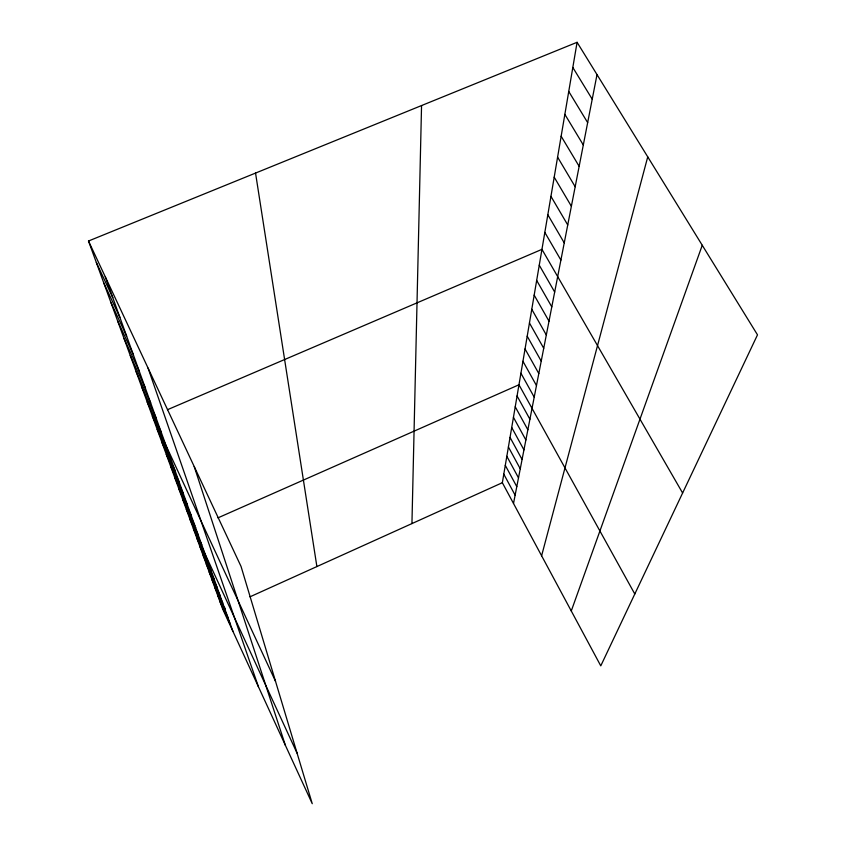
<?xml version="1.0" encoding="UTF-8"?>
<svg xmlns="http://www.w3.org/2000/svg" width="846" height="846" viewBox="0 0 846 846"><rect width="100%" height="100%" fill="white"/><g stroke="black" fill="none" stroke-linecap="round" stroke-linejoin="round"><path stroke-width="1.27" d="M411.939 523.579L421.551 105.56M577.088 42.3L757.498 334.847L600.776 665.865L502.344 482.706L577.088 42.3L88.502 241.015L222.72 609.152L312.248 803.7L241.057 566.471L88.502 241.015M513.511 503.486L597.012 74.596M541.609 555.78L647.74 156.859M571.272 610.971L702.254 245.266M222.72 609.152L225.089 608.073M249.982 596.821L502.344 482.706M195.733 527.693L193.396 528.718L297.094 753.215M217.94 517.868L518.968 384.771L634.796 593.998M154.691 415.175L152.365 416.169L275.521 681.326M167.487 409.697L541.948 249.359L682.616 493.007M572.816 67.469L592.221 99.194M568.745 91.463L587.663 122.628M564.864 114.369L583.306 144.983M561.152 136.238L579.15 166.324M557.599 157.155L575.174 186.733M554.204 177.174L571.378 206.255M550.947 196.357L567.74 224.962M547.827 214.747L564.25 242.887M544.824 232.396L560.898 260.082M539.262 265.189L554.68 292.029M536.671 280.428L551.793 306.865M534.175 295.127L549.001 321.173M531.774 309.298L546.315 334.963M529.448 322.982L543.724 348.277M527.206 336.19L541.229 361.126M525.049 348.943L538.807 373.541M522.944 361.284L536.47 385.533M520.925 373.223L534.217 397.144M517.065 395.96L529.913 419.246M515.225 406.799L527.862 429.779M513.437 417.3L525.874 439.983M511.714 427.494L523.949 449.882M510.032 437.382L522.077 459.484M508.404 446.974L520.258 468.8M506.828 456.301L518.503 477.853M505.284 465.353L516.79 486.64M503.793 474.151L515.129 495.185M96.349 262.503L112.761 297.581M103.794 282.945L119.868 317.313M110.889 302.403L126.625 336.095M117.647 320.941L133.065 353.988M124.098 338.633L139.209 371.045M130.252 355.532L145.078 387.341M136.143 371.69L150.683 402.908M141.79 387.151L156.045 417.808M147.183 401.966L161.184 432.084M157.187 429.408L170.691 458.5M161.829 442.141L175.101 470.757M166.292 454.387L179.352 482.537M170.596 466.188L183.434 493.895M174.741 477.556L187.368 504.819M178.739 488.523L191.164 515.362M182.599 499.098L194.823 525.535M186.321 509.313L198.355 535.349M189.916 519.18L201.771 544.835M196.758 537.95L208.264 562.865M200.016 546.876L211.352 571.441M203.167 555.526L214.345 579.743M206.223 563.901L217.232 587.79M209.184 572.023L220.045 595.584M212.05 579.901L222.762 603.135M214.842 587.536L225.406 610.463M217.538 594.95L227.965 617.58M220.172 602.151L230.45 624.485M105.285 276.811L232.862 631.201M148.092 368.147L258.411 686.709M194.21 466.527L285.388 745.337M255.545 173.081L316.89 566.566"/></g></svg>
